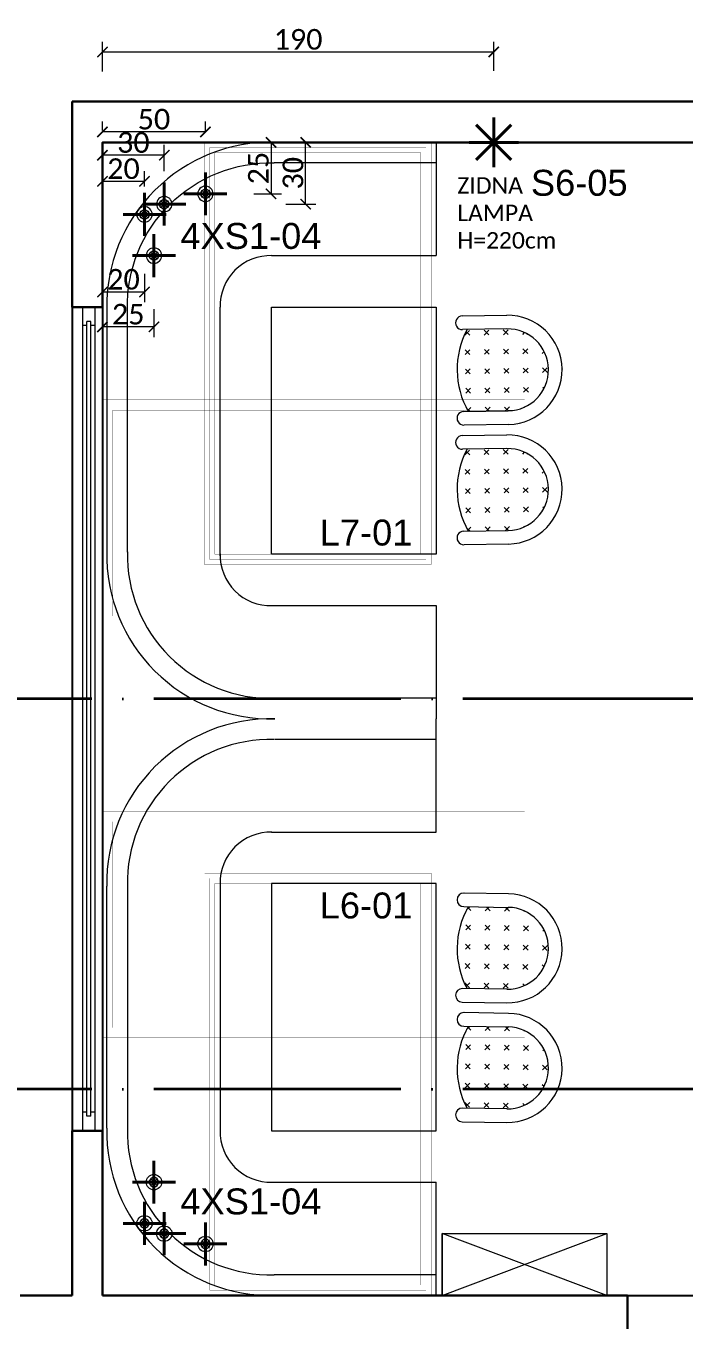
# Model space of a CAD drawing. Header units: centimetres. Extents: x -26724 to 60145, y -23645 to 6771.
# Drawn here: x -6757 to -6438, y 2287 to 2915 of the extents above; entities that cross this region are included whole.
import ezdxf

# ---------------------------------------------------------------- set-up
doc = ezdxf.new("R2010")
doc.units = ezdxf.units.CM
for name, pattern in [('ACAD_ISO04W100', [30, 24, -3, 0, -3]), ('AUSGEZOGEN', [0]), ('DALEKOVOD_VN', [5, 2.5, -2.5])]:
    doc.linetypes.add(name, pattern=pattern)
for name, color, linetype, lineweight in [('2.IZGLED', 7, 'Continuous', 13), ('4.KOTE', 88, 'Continuous', 15), ('IZGLED', 252, 'Continuous', 13), ('zid', 7, 'Continuous', 40)]:
    doc.layers.add(name, color=color, linetype=linetype, lineweight=lineweight)
doc.layers.add('IZGLED 2', color=253, linetype='Continuous', lineweight=9, true_color=0x828282)
doc.styles.add('0.12', font='arial.ttf', dxfattribs={"height": 0.12})
doc.styles.get("Standard").update_dxf_attribs({"font": 'calibri.ttf'})
doc.dimstyles.new('ja 1 50', dxfattribs={"dimtxt": 10, "dimasz": 5, "dimexe": 5, "dimexo": 5, "dimgap": 1, "dimtad": 1, "dimdec": 0, "dimtxsty": 'Standard', "dimblk": 'ARCHTICK', "dimcen": 2.5, "dimclrd": 256, "dimclrt": 7, "dimadec": 0, "dimazin": 0, "dimtfac": 1, "dimtdec": 0, "dimtix": 1, "dimtmove": 1, "dimatfit": 3, "dimldrblk": 'ARCHTICK', "dimfxl": 10, "dimfxlon": 1, "dimlwd": 0, "dimlwe": 9, "dimarcsym": 0})

# ---------------------------------------------------------------- blocks, each defined once
blk = doc.blocks.new('PANEL')
at = {"layer": '2.IZGLED', "color": 116, "ltscale": 12, "true_color": 0x136734, "const_width": 0.1, "elevation": 13.5}
blk.add_lwpolyline([(6748.61, 1407.99), (6953.61, 1407.99), (6953.61, 1297.99), (6748.61, 1297.99), (6748.61, 1407.99)], dxfattribs=at)
blk.add_lwpolyline([(6753.61, 1402.99), (6948.61, 1402.99), (6948.61, 1302.99), (6753.61, 1302.99)], close=True, dxfattribs=at)
blk = doc.blocks.new('efrrf')
at = {"layer": 'IZGLED'}
for q in [(32062.56, -5174.7), (32065.95, -5174.7), (32062.56, -5178.09), (32065.95, -5178.09)]:
    blk.add_line((32064.26, -5176.4), q, dxfattribs=at)
at = {"layer": 'IZGLED', "extrusion": (0, 0, -1)}
for major_axis, start_param, end_param in [((-2.83, 2.83), 3.926991, 7.068583), ((-1.7, 1.7), 4.712389, 10.995574), ((2.83, 2.83), -0.785398, 2.356194)]:
    blk.add_ellipse((32064.26, -5176.4), major_axis=major_axis, ratio=1, start_param=start_param, end_param=end_param, dxfattribs=at)
at = {"layer": 'zid'}
for p, q in [((32064.26, -5187.54), (32064.26, -5165.25)), ((32075.41, -5176.4), (32053.11, -5176.4))]:
    blk.add_line(p, q, dxfattribs=at)
blk = doc.blocks.new('GTTTTTT')
at = {"layer": 'zid', "color": 1}
for p, q in [((3950.55, 2040.2), (3967.52, 2057.17)), ((3967.52, 2040.2), (3950.55, 2057.17)), ((3959.04, 2060.69), (3959.04, 2036.69)), ((3947.04, 2048.69), (3971.04, 2048.69))]:
    blk.add_line(p, q, dxfattribs=at)
blk = doc.blocks.new('_ArchTick')
at = {"color": 0, "linetype": 'ByBlock', "const_width": 0.15}
blk.add_lwpolyline([(-0.5, -0.5), (0.5, 0.5)], dxfattribs=at)
blk = doc.blocks.new('*D1967')
at = {"layer": '4.KOTE', "color": 0, "lineweight": 9, "transparency": 16777216}
for p, q in [((-6645.11, 2858.89), (-6633.24, 2858.89)), ((-6646.6, 2833.89), (-6633.24, 2833.89))]:
    blk.add_line(p, q, dxfattribs=at)
at = {"layer": '4.KOTE', "lineweight": 0, "transparency": 16777216}
blk.add_line((-6638.24, 2858.89), (-6638.24, 2833.89), dxfattribs=at)
at = {"layer": 'Defpoints', "color": 0, "transparency": 16777216}
for p in [(-6650.7, 2858.89, 13.5), (-6659.67, 2833.89, 13.5), (-6638.24, 2833.89)]:
    blk.add_point(p, dxfattribs=at)
at = {"layer": '4.KOTE', "lineweight": 0, "transparency": 16777216, "xscale": 5, "yscale": 5, "zscale": 5}
for p, rotation in [((-6638.24, 2858.89), 90), ((-6638.24, 2833.89), 270)]:
    blk.add_blockref('_ArchTick', p, dxfattribs=dict(at, rotation=rotation))
at = {"layer": '4.KOTE', "color": 7, "transparency": 16777216, "insert": (-6644.36, 2846.39), "char_height": 10, "attachment_point": 5, "rotation": 90}
blk.add_mtext('25', dxfattribs=at)
blk = doc.blocks.new('*D1968')
at = {"layer": '4.KOTE', "color": 0, "lineweight": 9, "transparency": 16777216}
for p, q in [((-6720.1, 2864.71), (-6720.1, 2868.98)), ((-6670.1, 2863.7), (-6670.1, 2868.98))]:
    blk.add_line(p, q, dxfattribs=at)
at = {"layer": '4.KOTE', "lineweight": 0, "transparency": 16777216}
blk.add_line((-6670.1, 2863.98), (-6720.1, 2863.98), dxfattribs=at)
at = {"layer": 'Defpoints', "color": 0, "transparency": 16777216}
for p in [(-6720.1, 2863.98), (-6720.1, 2862.56, 13.5), (-6670.1, 2861.21, 13.5)]:
    blk.add_point(p, dxfattribs=at)
at = {"layer": '4.KOTE', "lineweight": 0, "transparency": 16777216, "xscale": 5, "yscale": 5, "zscale": 5, "rotation": 180}
blk.add_blockref('_ArchTick', (-6720.1, 2863.98), dxfattribs=at)
at = {"layer": '4.KOTE', "lineweight": 0, "transparency": 16777216, "xscale": 5, "yscale": 5, "zscale": 5}
blk.add_blockref('_ArchTick', (-6670.1, 2863.98), dxfattribs=at)
at = {"layer": '4.KOTE', "color": 7, "transparency": 16777216, "insert": (-6695.1, 2870.1), "char_height": 10, "attachment_point": 5}
blk.add_mtext('50', dxfattribs=at)
blk = doc.blocks.new('*D1969')
at = {"layer": '4.KOTE', "color": 0, "lineweight": 9, "transparency": 16777216}
for p, q in [((-6720.1, 2844.82), (-6720.1, 2857.65)), ((-6690.1, 2844.82), (-6690.1, 2857.65))]:
    blk.add_line(p, q, dxfattribs=at)
at = {"layer": '4.KOTE', "lineweight": 0, "transparency": 16777216}
blk.add_line((-6690.1, 2852.65), (-6720.1, 2852.65), dxfattribs=at)
at = {"layer": 'Defpoints', "color": 0, "transparency": 16777216}
for p in [(-6720.1, 2852.65), (-6720.1, 2835.36, 13.5), (-6690.1, 2835.36, 13.5)]:
    blk.add_point(p, dxfattribs=at)
at = {"layer": '4.KOTE', "lineweight": 0, "transparency": 16777216, "xscale": 5, "yscale": 5, "zscale": 5, "rotation": 180}
blk.add_blockref('_ArchTick', (-6720.1, 2852.65), dxfattribs=at)
at = {"layer": '4.KOTE', "lineweight": 0, "transparency": 16777216, "xscale": 5, "yscale": 5, "zscale": 5}
blk.add_blockref('_ArchTick', (-6690.1, 2852.65), dxfattribs=at)
at = {"layer": '4.KOTE', "color": 7, "transparency": 16777216, "insert": (-6705.1, 2858.77), "char_height": 10, "attachment_point": 5}
blk.add_mtext('30', dxfattribs=at)
blk = doc.blocks.new('*D1970')
at = {"layer": '4.KOTE', "color": 0, "lineweight": 9, "transparency": 16777216}
for p, q in [((-6720.1, 2795.04), (-6720.1, 2781.2)), ((-6699.67, 2795.04), (-6699.67, 2781.2))]:
    blk.add_line(p, q, dxfattribs=at)
at = {"layer": '4.KOTE', "lineweight": 0, "transparency": 16777216}
blk.add_line((-6699.67, 2786.2), (-6720.1, 2786.2), dxfattribs=at)
at = {"layer": 'Defpoints', "color": 0, "transparency": 16777216}
for p in [(-6720.1, 2813.46, 13.5), (-6699.67, 2813.46, 13.5), (-6720.1, 2786.2)]:
    blk.add_point(p, dxfattribs=at)
at = {"layer": '4.KOTE', "lineweight": 0, "transparency": 16777216, "xscale": 5, "yscale": 5, "zscale": 5, "rotation": 180}
blk.add_blockref('_ArchTick', (-6720.1, 2786.2), dxfattribs=at)
at = {"layer": '4.KOTE', "lineweight": 0, "transparency": 16777216, "xscale": 5, "yscale": 5, "zscale": 5}
blk.add_blockref('_ArchTick', (-6699.67, 2786.2), dxfattribs=at)
at = {"layer": '4.KOTE', "color": 7, "transparency": 16777216, "insert": (-6709.89, 2792.33), "char_height": 10, "attachment_point": 5}
blk.add_mtext('20', dxfattribs=at)
blk = doc.blocks.new('*D1971')
at = {"layer": '4.KOTE', "color": 0, "lineweight": 9, "transparency": 16777216}
for p, q in [((-6720.1, 2778.23), (-6720.1, 2764.27)), ((-6695.1, 2777.89), (-6695.1, 2764.27))]:
    blk.add_line(p, q, dxfattribs=at)
at = {"layer": '4.KOTE', "lineweight": 0, "transparency": 16777216}
blk.add_line((-6695.1, 2769.27), (-6720.1, 2769.27), dxfattribs=at)
at = {"layer": 'Defpoints', "color": 0, "transparency": 16777216}
for p in [(-6720.1, 2798.54, 13.5), (-6695.1, 2793.46, 13.5), (-6720.1, 2769.27)]:
    blk.add_point(p, dxfattribs=at)
at = {"layer": '4.KOTE', "lineweight": 0, "transparency": 16777216, "xscale": 5, "yscale": 5, "zscale": 5, "rotation": 180}
blk.add_blockref('_ArchTick', (-6720.1, 2769.27), dxfattribs=at)
at = {"layer": '4.KOTE', "lineweight": 0, "transparency": 16777216, "xscale": 5, "yscale": 5, "zscale": 5}
blk.add_blockref('_ArchTick', (-6695.1, 2769.27), dxfattribs=at)
at = {"layer": '4.KOTE', "color": 7, "transparency": 16777216, "insert": (-6707.6, 2775.39), "char_height": 10, "attachment_point": 5}
blk.add_mtext('25', dxfattribs=at)
blk = doc.blocks.new('*D1972')
at = {"layer": '4.KOTE', "color": 0, "lineweight": 9, "transparency": 16777216}
for p, q in [((-6631.11, 2858.89), (-6616.44, 2858.89)), ((-6631.11, 2828.89), (-6616.44, 2828.89))]:
    blk.add_line(p, q, dxfattribs=at)
at = {"layer": '4.KOTE', "lineweight": 0, "transparency": 16777216}
blk.add_line((-6621.44, 2828.89), (-6621.44, 2858.89), dxfattribs=at)
at = {"layer": 'Defpoints', "color": 0, "transparency": 16777216}
for p in [(-6679.67, 2858.89, 13.5), (-6621.44, 2858.89), (-6679.67, 2828.89, 13.5)]:
    blk.add_point(p, dxfattribs=at)
at = {"layer": '4.KOTE', "lineweight": 0, "transparency": 16777216, "xscale": 5, "yscale": 5, "zscale": 5}
for p, rotation in [((-6621.44, 2858.89), 90), ((-6621.44, 2828.89), 270)]:
    blk.add_blockref('_ArchTick', p, dxfattribs=dict(at, rotation=rotation))
at = {"layer": '4.KOTE', "color": 7, "transparency": 16777216, "insert": (-6627.56, 2843.89), "char_height": 10, "attachment_point": 5, "rotation": 90}
blk.add_mtext('30', dxfattribs=at)
blk = doc.blocks.new('*D1973')
at = {"layer": '4.KOTE', "color": 0, "lineweight": 9, "transparency": 16777216}
for p, q in [((-6720.1, 2837.41), (-6720.1, 2844.94)), ((-6699.67, 2837.41), (-6699.67, 2844.94))]:
    blk.add_line(p, q, dxfattribs=at)
at = {"layer": '4.KOTE', "lineweight": 0, "transparency": 16777216}
blk.add_line((-6699.67, 2839.94), (-6720.1, 2839.94), dxfattribs=at)
at = {"layer": 'Defpoints', "color": 0, "transparency": 16777216}
for p in [(-6720.1, 2839.94), (-6720.1, 2834.31, 13.5), (-6699.67, 2834.31, 13.5)]:
    blk.add_point(p, dxfattribs=at)
at = {"layer": '4.KOTE', "lineweight": 0, "transparency": 16777216, "xscale": 5, "yscale": 5, "zscale": 5, "rotation": 180}
blk.add_blockref('_ArchTick', (-6720.1, 2839.94), dxfattribs=at)
at = {"layer": '4.KOTE', "lineweight": 0, "transparency": 16777216, "xscale": 5, "yscale": 5, "zscale": 5}
blk.add_blockref('_ArchTick', (-6699.67, 2839.94), dxfattribs=at)
at = {"layer": '4.KOTE', "color": 7, "transparency": 16777216, "insert": (-6709.89, 2846.06), "char_height": 10, "attachment_point": 5}
blk.add_mtext('20', dxfattribs=at)
blk = doc.blocks.new('*D1974')
at = {"layer": '4.KOTE', "color": 0, "lineweight": 9, "transparency": 16777216}
for p, q in [((-6720.1, 2893.3), (-6720.1, 2907.76)), ((-6530.1, 2893.68), (-6530.1, 2907.76))]:
    blk.add_line(p, q, dxfattribs=at)
at = {"layer": '4.KOTE', "lineweight": 0, "transparency": 16777216}
blk.add_line((-6530.1, 2902.76), (-6720.1, 2902.76), dxfattribs=at)
at = {"layer": 'Defpoints', "color": 0, "transparency": 16777216}
for p in [(-6720.1, 2902.76), (-6530.1, 2870.89, 13.5), (-6720.1, 2858.89, 13.5)]:
    blk.add_point(p, dxfattribs=at)
at = {"layer": '4.KOTE', "lineweight": 0, "transparency": 16777216, "xscale": 5, "yscale": 5, "zscale": 5, "rotation": 180}
blk.add_blockref('_ArchTick', (-6720.1, 2902.76), dxfattribs=at)
at = {"layer": '4.KOTE', "lineweight": 0, "transparency": 16777216, "xscale": 5, "yscale": 5, "zscale": 5}
blk.add_blockref('_ArchTick', (-6530.1, 2902.76), dxfattribs=at)
at = {"layer": '4.KOTE', "color": 7, "transparency": 16777216, "insert": (-6625.1, 2908.88), "char_height": 10, "attachment_point": 5}
blk.add_mtext('190', dxfattribs=at)

msp = doc.modelspace()

# ---------------------------------------------------------------- linework, layer by layer
at = {"color": 6, "elevation": 13.5}
msp.add_lwpolyline([(-6720.1, 2298.89), (-6465.1, 2298.89), (-6230.1, 2298.89), (-6230.1, 2278.89), (-5990.1, 2278.89), (-5990.1, 2303.89), (-5265.1, 2303.89), (-5265.1, 2798.89), (-5325.1, 2798.89), (-5325.1, 2858.89), (-6720.1, 2858.89), (-6720.1, 2298.89)], dxfattribs=at)
at = {"color": 3, "elevation": 13.5}
msp.add_lwpolyline([(-7270.1, 2263.89), (-6735.1, 2263.89), (-6735.1, 2213.89), (-6720.1, 2213.89), (-6465.1, 2213.89), (-6465.1, 2298.89), (-6230.1, 2298.89), (-6230.01, 2278.89), (-5990.01, 2278.89), (-5990.1, 858.89), (-6235.1, 858.89), (-6235.1, 713.89), (-6315.1, 713.89), (-6315.1, 574.88), (-6500.1, 573.89), (-6500.1, 713.89), (-6515.1, 713.89), (-6515.1, 611.89), (-7118.01, 611.86), (-7118.01, 761.85), (-7130.01, 761.85), (-7130.01, 611.85), (-7270.01, 611.84), (-7270.01, 2263.89)], dxfattribs=at)
at = {"layer": '2.IZGLED', "color": 1, "linetype": 'DALEKOVOD_VN', "ltscale": 2, "const_width": 0.1, "elevation": 13.5}
for points in [[(-6563, 2856.34), (-6563, 2656.34), (-6668, 2656.34), (-6668, 2856.34)], [(-6563, 2501.44), (-6563, 2301.44), (-6668, 2301.44), (-6668, 2501.44)]]:
    msp.add_lwpolyline(points, close=True, dxfattribs=at)
at = {"layer": '2.IZGLED', "color": 241, "ltscale": 12, "true_color": 0xf7abae, "const_width": 0.1, "elevation": 13.5}
for points in [[(-6720.1, 2623.84), (-6515.1, 2623.84), (-6515.1, 2733.84), (-6720.1, 2733.84), (-6720.1, 2623.84)], [(-6720.1, 2533.94), (-6515.1, 2533.94), (-6515.1, 2423.94), (-6720.1, 2423.94), (-6720.1, 2533.94)]]:
    msp.add_lwpolyline(points, dxfattribs=at)
for points in [[(-6715.1, 2628.84), (-6520.1, 2628.84), (-6520.1, 2728.84), (-6715.1, 2728.84)], [(-6715.1, 2528.94), (-6520.1, 2528.94), (-6520.1, 2428.94), (-6715.1, 2428.94)]]:
    msp.add_lwpolyline(points, close=True, dxfattribs=at)
at = {"layer": '2.IZGLED', "color": 116, "ltscale": 12, "true_color": 0x136734, "const_width": 0.1, "elevation": 13.5}
msp.add_lwpolyline([(-6560.5, 2503.94), (-6560.5, 2298.94), (-6670.5, 2298.94), (-6670.5, 2503.94), (-6560.5, 2503.94)], dxfattribs=at)
msp.add_lwpolyline([(-6565.5, 2498.94), (-6565.5, 2303.94), (-6665.5, 2303.94), (-6665.5, 2498.94)], close=True, dxfattribs=at)
at = {"layer": 'IZGLED 2', "lineweight": 30}
for p, q in [((-6430.1, 2878.67, 13.5), (-6734.82, 2878.67, 13.5)), ((-6734.82, 2878.67, 13.5), (-6734.82, 2778.89, 13.5)), ((-6720.1, 2778.89, 13.5), (-6720.1, 2858.89, 13.5)), ((-6720.1, 2858.89, 13.5), (-6430.1, 2858.89, 13.5)), ((-6734.82, 2778.89, 13.5), (-6720.1, 2778.89, 13.5)), ((-6734.82, 2378.89, 13.5), (-6734.82, 2298.78, 13.5)), ((-6734.82, 2378.89, 13.5), (-6720.1, 2378.89, 13.5)), ((-6720.1, 2298.89, 13.5), (-6720.1, 2378.89, 13.5)), ((-6734.82, 2298.78, 13.5), (-6760.1, 2298.78, 13.5)), ((-6465.1, 2298.89, 13.5), (-6720.1, 2298.89, 13.5)), ((-6465.1, 2213.89, 13.5), (-6465.1, 2298.89, 13.5))]:
    msp.add_line(p, q, dxfattribs=at)
at = {"layer": 'IZGLED 2'}
for p, q in [((-6558.1, 2858.89, 13.5), (-6636.46, 2858.89, 13.5)), ((-6558.1, 2858.89, 27), (-6558.1, 2803.9, 27)), ((-6558.1, 2848.89, 13.5), (-6636.71, 2848.89, 13.5)), ((-6637.95, 2803.9, 13.5), (-6558.1, 2803.9, 13.5)), ((-6729.71, 2378.89, 13.5), (-6729.71, 2778.89, 13.5)), ((-6723.71, 2378.89, 13.5), (-6723.71, 2778.89, 13.5)), ((-6663.01, 2658.04, 13.5), (-6663.01, 2778.91, 13.5)), ((-6718, 2777.63, 13.5), (-6718, 2660.15, 13.5)), ((-6727.71, 2769.89, 13.5), (-6729.71, 2769.89, 13.5)), ((-6727.71, 2385.89, 13.5), (-6727.71, 2771.89, 13.5)), ((-6725.71, 2771.89, 13.5), (-6727.71, 2771.89, 13.5)), ((-6725.71, 2385.89, 13.5), (-6725.71, 2771.89, 13.5)), ((-6723.71, 2769.89, 13.5), (-6725.71, 2769.89, 13.5)), ((-6637.95, 2633.87, 13.5), (-6558.1, 2633.87, 13.5)), ((-6558.1, 2633.87, 13.5), (-6558.1, 2578.89, 13.5)), ((-6558.1, 2588.89, 13.5), (-6636.46, 2588.89, 13.5)), ((-6558.1, 2523.9, 13.5), (-6558.1, 2578.89, 13.5)), ((-6558.1, 2568.89, 13.5), (-6636.46, 2568.89, 13.5)), ((-6637.95, 2523.9, 13.5), (-6558.1, 2523.9, 13.5)), ((-6718, 2380.15, 13.5), (-6718, 2497.63, 13.5)), ((-6663.01, 2499.74, 13.5), (-6663.01, 2378.87, 13.5)), ((-6727.71, 2387.89, 13.5), (-6729.71, 2387.89, 13.5)), ((-6725.71, 2385.89, 13.5), (-6727.71, 2385.89, 13.5)), ((-6723.71, 2387.89, 13.5), (-6725.71, 2387.89, 13.5)), ((-6637.95, 2353.87, 13.5), (-6558.1, 2353.88, 13.5)), ((-6558.1, 2298.89, 27), (-6558.1, 2353.87, 27)), ((-6555.1, 2328.89, 13.5), (-6555.1, 2298.9, 13.5)), ((-6555.1, 2298.89, 13.5), (-6475.1, 2328.89, 13.5)), ((-6475.1, 2298.89, 13.5), (-6555.1, 2328.89, 13.5)), ((-6558.1, 2308.89, 13.5), (-6636.71, 2308.89, 13.5)), ((-6558.1, 2298.89, 13.5), (-6636.46, 2298.89, 13.5))]:
    msp.add_line(p, q, dxfattribs=at)
at = {"layer": 'IZGLED 2', "lineweight": 25, "ltscale": 12}
for p, q in [((-6734.82, 2778.89, 13.5), (-6734.82, 2378.89, 13.5)), ((-6720.1, 2778.89, 13.5), (-6720.1, 2378.89, 13.5))]:
    msp.add_line(p, q, dxfattribs=at)
at = {"layer": 'IZGLED 2', "transparency": 33554687}
for p, q in [((-6545.39, 2774.55, 13.5), (-6523.8, 2774.9, 13.5)), ((-6523.7, 2768.28, 13.5), (-6545.28, 2767.93, 13.5)), ((-6544.13, 2765.16, 13.5), (-6541.82, 2767.54, 13.5)), ((-6543.6, 2766.95, 13.5), (-6541.78, 2765.2, 13.5)), ((-6534.8, 2767.65, 13.5), (-6532.42, 2765.35, 13.5)), ((-6534.76, 2765.31, 13.5), (-6532.46, 2767.69, 13.5)), ((-6525.44, 2767.8, 13.5), (-6523.06, 2765.49, 13.5)), ((-6525.4, 2765.46, 13.5), (-6523.1, 2767.83, 13.5)), ((-6516.04, 2765.61, 13.5), (-6515.17, 2766.51, 13.5)), ((-6513.98, 2765.92, 13.5), (-6513.7, 2765.64, 13.5)), ((-6544.01, 2758.14, 13.5), (-6541.64, 2755.84, 13.5)), ((-6543.98, 2755.8, 13.5), (-6541.67, 2758.18, 13.5)), ((-6534.65, 2758.29, 13.5), (-6532.27, 2755.98, 13.5)), ((-6534.61, 2755.95, 13.5), (-6532.31, 2758.32, 13.5)), ((-6525.29, 2758.44, 13.5), (-6522.91, 2756.13, 13.5)), ((-6525.25, 2756.1, 13.5), (-6522.95, 2758.47, 13.5)), ((-6515.93, 2758.59, 13.5), (-6513.55, 2756.28, 13.5)), ((-6515.89, 2756.25, 13.5), (-6513.59, 2758.62, 13.5)), ((-6506.57, 2758.74, 13.5), (-6506.19, 2758.37, 13.5)), ((-6506.53, 2756.39, 13.5), (-6505.63, 2757.33, 13.5)), ((-6543.86, 2748.78, 13.5), (-6541.49, 2746.47, 13.5)), ((-6543.83, 2746.44, 13.5), (-6541.52, 2748.81, 13.5)), ((-6534.5, 2748.93, 13.5), (-6532.13, 2746.62, 13.5)), ((-6534.47, 2746.59, 13.5), (-6532.16, 2748.96, 13.5)), ((-6525.14, 2749.08, 13.5), (-6522.76, 2746.77, 13.5)), ((-6525.1, 2746.74, 13.5), (-6522.8, 2749.11, 13.5)), ((-6515.78, 2749.22, 13.5), (-6513.4, 2746.92, 13.5)), ((-6515.74, 2746.88, 13.5), (-6513.44, 2749.26, 13.5)), ((-6506.42, 2749.37, 13.5), (-6504.04, 2747.07, 13.5)), ((-6506.38, 2747.03, 13.5), (-6504.08, 2749.41, 13.5)), ((-6503.52, 2748.7, 13.5), (-6503.52, 2748.74, 13.5)), ((-6496.9, 2748.84, 13.5), (-6496.9, 2748.8, 13.5)), ((-6543.71, 2739.42, 13.5), (-6541.34, 2737.11, 13.5)), ((-6543.68, 2737.08, 13.5), (-6541.37, 2739.45, 13.5)), ((-6534.35, 2739.57, 13.5), (-6531.98, 2737.26, 13.5)), ((-6534.32, 2737.22, 13.5), (-6532.01, 2739.6, 13.5)), ((-6524.99, 2739.71, 13.5), (-6522.61, 2737.41, 13.5)), ((-6524.95, 2737.37, 13.5), (-6522.65, 2739.75, 13.5)), ((-6515.63, 2739.86, 13.5), (-6513.25, 2737.56, 13.5)), ((-6515.59, 2737.52, 13.5), (-6513.29, 2739.9, 13.5)), ((-6506.27, 2740.01, 13.5), (-6505.66, 2739.42, 13.5)), ((-6544.65, 2728.18, 13.5), (-6523.06, 2728.52, 13.5)), ((-6543.3, 2729.8, 13.5), (-6541.68, 2728.23, 13.5)), ((-6542.66, 2728.61, 13.5), (-6541.22, 2730.09, 13.5)), ((-6534.2, 2730.2, 13.5), (-6532.32, 2728.38, 13.5)), ((-6533.69, 2728.35, 13.5), (-6531.86, 2730.24, 13.5)), ((-6524.84, 2730.35, 13.5), (-6522.96, 2728.53, 13.5)), ((-6524.33, 2728.5, 13.5), (-6522.5, 2730.39, 13.5)), ((-6515.48, 2730.5, 13.5), (-6515.24, 2730.27, 13.5)), ((-6522.96, 2721.91, 13.5), (-6544.54, 2721.56, 13.5)), ((-6545.39, 2716.46, 13.5), (-6523.8, 2716.81, 13.5)), ((-6523.7, 2710.19, 13.5), (-6545.28, 2709.84, 13.5)), ((-6544.13, 2707.07, 13.5), (-6541.82, 2709.45, 13.5)), ((-6534.8, 2709.56, 13.5), (-6532.42, 2707.25, 13.5)), ((-6534.76, 2707.22, 13.5), (-6532.46, 2709.59, 13.5)), ((-6525.44, 2709.71, 13.5), (-6523.06, 2707.4, 13.5)), ((-6525.4, 2707.37, 13.5), (-6523.1, 2709.74, 13.5)), ((-6543.6, 2708.86, 13.5), (-6541.78, 2707.11, 13.5)), ((-6516.04, 2707.52, 13.5), (-6515.17, 2708.41, 13.5)), ((-6513.98, 2707.83, 13.5), (-6513.7, 2707.55, 13.5)), ((-6544.01, 2700.05, 13.5), (-6541.64, 2697.74, 13.5)), ((-6543.98, 2697.71, 13.5), (-6541.67, 2700.08, 13.5)), ((-6534.65, 2700.2, 13.5), (-6532.27, 2697.89, 13.5)), ((-6534.61, 2697.86, 13.5), (-6532.31, 2700.23, 13.5)), ((-6525.29, 2700.35, 13.5), (-6522.91, 2698.04, 13.5)), ((-6525.25, 2698.01, 13.5), (-6522.95, 2700.38, 13.5)), ((-6515.93, 2700.5, 13.5), (-6513.55, 2698.19, 13.5)), ((-6515.89, 2698.15, 13.5), (-6513.59, 2700.53, 13.5)), ((-6506.57, 2700.64, 13.5), (-6506.19, 2700.28, 13.5)), ((-6506.53, 2698.3, 13.5), (-6505.63, 2699.24, 13.5)), ((-6543.86, 2690.69, 13.5), (-6541.49, 2688.38, 13.5)), ((-6543.83, 2688.35, 13.5), (-6541.52, 2690.72, 13.5)), ((-6534.5, 2690.84, 13.5), (-6532.13, 2688.53, 13.5)), ((-6534.47, 2688.5, 13.5), (-6532.16, 2690.87, 13.5)), ((-6525.14, 2690.98, 13.5), (-6522.76, 2688.68, 13.5)), ((-6525.1, 2688.64, 13.5), (-6522.8, 2691.02, 13.5)), ((-6515.78, 2691.13, 13.5), (-6513.4, 2688.83, 13.5)), ((-6515.74, 2688.79, 13.5), (-6513.44, 2691.17, 13.5)), ((-6506.42, 2691.28, 13.5), (-6504.04, 2688.98, 13.5)), ((-6506.38, 2688.94, 13.5), (-6504.08, 2691.32, 13.5)), ((-6503.52, 2690.61, 13.5), (-6503.52, 2690.65, 13.5)), ((-6496.9, 2690.75, 13.5), (-6496.9, 2690.71, 13.5)), ((-6543.71, 2681.32, 13.5), (-6541.34, 2679.02, 13.5)), ((-6543.68, 2678.98, 13.5), (-6541.37, 2681.36, 13.5)), ((-6534.35, 2681.47, 13.5), (-6531.98, 2679.17, 13.5)), ((-6534.32, 2679.13, 13.5), (-6532.01, 2681.51, 13.5)), ((-6524.99, 2681.62, 13.5), (-6522.61, 2679.32, 13.5)), ((-6524.95, 2679.28, 13.5), (-6522.65, 2681.66, 13.5)), ((-6515.63, 2681.77, 13.5), (-6513.25, 2679.47, 13.5)), ((-6515.59, 2679.43, 13.5), (-6513.29, 2681.81, 13.5)), ((-6506.27, 2681.92, 13.5), (-6505.66, 2681.33, 13.5)), ((-6543.3, 2671.71, 13.5), (-6541.68, 2670.14, 13.5)), ((-6542.66, 2670.52, 13.5), (-6541.22, 2672, 13.5)), ((-6534.2, 2672.11, 13.5), (-6532.32, 2670.29, 13.5)), ((-6533.69, 2670.26, 13.5), (-6531.86, 2672.15, 13.5)), ((-6524.84, 2672.26, 13.5), (-6522.96, 2670.44, 13.5)), ((-6524.33, 2670.41, 13.5), (-6522.5, 2672.3, 13.5)), ((-6515.48, 2672.41, 13.5), (-6515.24, 2672.18, 13.5)), ((-6544.65, 2670.09, 13.5), (-6523.06, 2670.43, 13.5)), ((-6522.96, 2663.81, 13.5), (-6544.54, 2663.47, 13.5)), ((-6522.96, 2493.96, 13.5), (-6544.54, 2494.31, 13.5)), ((-6544.65, 2487.69, 13.5), (-6523.06, 2487.34, 13.5)), ((-6543.3, 2486.07, 13.5), (-6541.68, 2487.64, 13.5)), ((-6542.66, 2487.26, 13.5), (-6541.22, 2485.78, 13.5)), ((-6534.2, 2485.66, 13.5), (-6532.32, 2487.49, 13.5)), ((-6533.69, 2487.51, 13.5), (-6531.86, 2485.63, 13.5)), ((-6524.84, 2485.51, 13.5), (-6522.96, 2487.34, 13.5)), ((-6524.33, 2487.36, 13.5), (-6522.5, 2485.48, 13.5)), ((-6515.48, 2485.37, 13.5), (-6515.24, 2485.6, 13.5)), ((-6543.71, 2476.45, 13.5), (-6541.34, 2478.75, 13.5)), ((-6543.68, 2478.79, 13.5), (-6541.37, 2476.41, 13.5)), ((-6534.35, 2476.3, 13.5), (-6531.98, 2478.61, 13.5)), ((-6534.32, 2478.64, 13.5), (-6532.01, 2476.27, 13.5)), ((-6524.99, 2476.15, 13.5), (-6522.61, 2478.46, 13.5)), ((-6524.95, 2478.49, 13.5), (-6522.65, 2476.12, 13.5)), ((-6515.63, 2476, 13.5), (-6513.25, 2478.31, 13.5)), ((-6515.59, 2478.34, 13.5), (-6513.29, 2475.97, 13.5)), ((-6506.27, 2475.85, 13.5), (-6505.66, 2476.45, 13.5)), ((-6543.86, 2467.09, 13.5), (-6541.49, 2469.39, 13.5)), ((-6543.83, 2469.43, 13.5), (-6541.52, 2467.05, 13.5)), ((-6534.5, 2466.94, 13.5), (-6532.13, 2469.24, 13.5)), ((-6534.47, 2469.28, 13.5), (-6532.16, 2466.9, 13.5)), ((-6525.14, 2466.79, 13.5), (-6522.76, 2469.1, 13.5)), ((-6525.1, 2469.13, 13.5), (-6522.8, 2466.75, 13.5)), ((-6515.78, 2466.64, 13.5), (-6513.4, 2468.95, 13.5)), ((-6515.74, 2468.98, 13.5), (-6513.44, 2466.61, 13.5)), ((-6506.42, 2466.49, 13.5), (-6504.04, 2468.8, 13.5)), ((-6506.38, 2468.83, 13.5), (-6504.08, 2466.46, 13.5)), ((-6503.52, 2467.17, 13.5), (-6503.52, 2467.13, 13.5)), ((-6496.9, 2467.02, 13.5), (-6496.9, 2467.06, 13.5)), ((-6544.01, 2457.73, 13.5), (-6541.64, 2460.03, 13.5)), ((-6543.98, 2460.07, 13.5), (-6541.67, 2457.69, 13.5)), ((-6534.65, 2457.58, 13.5), (-6532.27, 2459.88, 13.5)), ((-6534.61, 2459.92, 13.5), (-6532.31, 2457.54, 13.5)), ((-6525.29, 2457.43, 13.5), (-6522.91, 2459.73, 13.5)), ((-6525.25, 2459.77, 13.5), (-6522.95, 2457.39, 13.5)), ((-6515.93, 2457.28, 13.5), (-6513.55, 2459.58, 13.5)), ((-6515.89, 2459.62, 13.5), (-6513.59, 2457.24, 13.5)), ((-6506.53, 2459.47, 13.5), (-6505.63, 2458.54, 13.5)), ((-6506.57, 2457.13, 13.5), (-6506.19, 2457.5, 13.5)), ((-6523.7, 2447.59, 13.5), (-6545.28, 2447.93, 13.5)), ((-6544.13, 2450.71, 13.5), (-6541.82, 2448.33, 13.5)), ((-6543.6, 2448.92, 13.5), (-6541.78, 2450.67, 13.5)), ((-6534.8, 2448.22, 13.5), (-6532.42, 2450.52, 13.5)), ((-6534.76, 2450.56, 13.5), (-6532.46, 2448.18, 13.5)), ((-6525.44, 2448.07, 13.5), (-6523.06, 2450.37, 13.5)), ((-6525.4, 2450.41, 13.5), (-6523.1, 2448.03, 13.5)), ((-6516.04, 2450.26, 13.5), (-6515.17, 2449.36, 13.5)), ((-6513.98, 2449.95, 13.5), (-6513.7, 2450.22, 13.5)), ((-6545.39, 2441.31, 13.5), (-6523.8, 2440.97, 13.5)), ((-6522.96, 2435.87, 13.5), (-6544.54, 2436.22, 13.5)), ((-6544.65, 2429.6, 13.5), (-6523.06, 2429.25, 13.5)), ((-6543.3, 2427.97, 13.5), (-6541.68, 2429.55, 13.5)), ((-6542.66, 2429.17, 13.5), (-6541.22, 2427.68, 13.5)), ((-6534.2, 2427.57, 13.5), (-6532.32, 2429.4, 13.5)), ((-6533.69, 2429.42, 13.5), (-6531.86, 2427.54, 13.5)), ((-6524.84, 2427.42, 13.5), (-6522.96, 2429.25, 13.5)), ((-6524.33, 2429.27, 13.5), (-6522.5, 2427.39, 13.5)), ((-6515.48, 2427.27, 13.5), (-6515.24, 2427.51, 13.5)), ((-6543.71, 2418.36, 13.5), (-6541.34, 2420.66, 13.5)), ((-6543.68, 2420.7, 13.5), (-6541.37, 2418.32, 13.5)), ((-6534.35, 2418.21, 13.5), (-6531.98, 2420.51, 13.5)), ((-6534.32, 2420.55, 13.5), (-6532.01, 2418.17, 13.5)), ((-6524.99, 2418.06, 13.5), (-6522.61, 2420.37, 13.5)), ((-6524.95, 2420.4, 13.5), (-6522.65, 2418.03, 13.5)), ((-6515.63, 2417.91, 13.5), (-6513.25, 2420.22, 13.5)), ((-6515.59, 2420.25, 13.5), (-6513.29, 2417.88, 13.5)), ((-6506.27, 2417.76, 13.5), (-6505.66, 2418.36, 13.5)), ((-6543.86, 2409, 13.5), (-6541.49, 2411.3, 13.5)), ((-6543.83, 2411.34, 13.5), (-6541.52, 2408.96, 13.5)), ((-6534.5, 2408.85, 13.5), (-6532.13, 2411.15, 13.5)), ((-6534.47, 2411.19, 13.5), (-6532.16, 2408.81, 13.5)), ((-6525.14, 2408.7, 13.5), (-6522.76, 2411, 13.5)), ((-6525.1, 2411.04, 13.5), (-6522.8, 2408.66, 13.5)), ((-6515.78, 2408.55, 13.5), (-6513.4, 2410.86, 13.5)), ((-6515.74, 2410.89, 13.5), (-6513.44, 2408.51, 13.5)), ((-6506.42, 2408.4, 13.5), (-6504.04, 2410.71, 13.5)), ((-6506.38, 2410.74, 13.5), (-6504.08, 2408.37, 13.5)), ((-6503.52, 2409.08, 13.5), (-6503.52, 2409.04, 13.5)), ((-6496.9, 2408.93, 13.5), (-6496.9, 2408.97, 13.5)), ((-6544.01, 2399.64, 13.5), (-6541.64, 2401.94, 13.5)), ((-6543.98, 2401.98, 13.5), (-6541.67, 2399.6, 13.5)), ((-6534.65, 2399.49, 13.5), (-6532.27, 2401.79, 13.5)), ((-6534.61, 2401.83, 13.5), (-6532.31, 2399.45, 13.5)), ((-6525.29, 2399.34, 13.5), (-6522.91, 2401.64, 13.5)), ((-6525.25, 2401.68, 13.5), (-6522.95, 2399.3, 13.5)), ((-6515.93, 2399.19, 13.5), (-6513.55, 2401.49, 13.5)), ((-6515.89, 2401.53, 13.5), (-6513.59, 2399.15, 13.5)), ((-6506.53, 2401.38, 13.5), (-6505.63, 2400.45, 13.5)), ((-6506.57, 2399.04, 13.5), (-6506.19, 2399.4, 13.5)), ((-6523.7, 2389.5, 13.5), (-6545.28, 2389.84, 13.5)), ((-6544.13, 2392.62, 13.5), (-6541.82, 2390.24, 13.5)), ((-6543.6, 2390.82, 13.5), (-6541.78, 2392.58, 13.5)), ((-6534.8, 2390.13, 13.5), (-6532.42, 2392.43, 13.5)), ((-6534.76, 2392.47, 13.5), (-6532.46, 2390.09, 13.5)), ((-6525.44, 2389.98, 13.5), (-6523.06, 2392.28, 13.5)), ((-6525.4, 2392.32, 13.5), (-6523.1, 2389.94, 13.5)), ((-6516.04, 2392.17, 13.5), (-6515.17, 2391.27, 13.5)), ((-6513.98, 2391.86, 13.5), (-6513.7, 2392.13, 13.5)), ((-6545.39, 2383.22, 13.5), (-6523.8, 2382.88, 13.5))]:
    msp.add_line(p, q, dxfattribs=at)
at = {"layer": 'IZGLED 2', "linetype": 'AUSGEZOGEN', "lineweight": 18, "transparency": 33554687}
for p, q in [((-6658.02, 2592.42, 13.5), (-6658.02, 2592.42, 13.5)), ((-6658.02, 2565.35, 13.5), (-6658.02, 2565.35, 13.5))]:
    msp.add_line(p, q, dxfattribs=at)
at = {"layer": 'IZGLED 2', "color": 5, "linetype": 'ACAD_ISO04W100', "lineweight": 35, "ltscale": 5}
for p, q in [((-5074.17, 2588.67), (-6926.45, 2588.67)), ((-5074.17, 2399.11), (-6926.45, 2399.11))]:
    msp.add_line(p, q, dxfattribs=at)
at = {"layer": 'IZGLED 2', "elevation": 13.5}
for points in [[(-6708, 2659.83), (-6708, 2777.9, -0.427518), (-6636.71, 2848.89, -0.427518)], [(-6708, 2497.95), (-6708, 2379.88, 0.427518), (-6636.71, 2308.89, 0.427518)]]:
    msp.add_lwpolyline(points, format="xyb", dxfattribs=at)
for points in [[(-6638.1, 2778.9), (-6558.1, 2778.9), (-6558.1, 2658.87), (-6638.1, 2658.87)], [(-6638.1, 2378.87), (-6558.1, 2378.87), (-6558.1, 2498.9), (-6638.1, 2498.9)]]:
    msp.add_lwpolyline(points, close=True, dxfattribs=at)
msp.add_lwpolyline([(-6475.1, 2298.89), (-6555.1, 2298.89), (-6555.1, 2328.89), (-6475.1, 2328.89), (-6475.1, 2298.89)], dxfattribs=at)
at = {"layer": 'IZGLED 2'}
for centre, radius, start, end in [((-6638.43, 2779.32, 13.5), 79.59, 88.5827, 181.21752), ((-6638.43, 2779.32, 13.5), 24.59, 88.5827, 181.21752), ((-6638.43, 2658.46, 13.5), 79.59, 178.78248, 271.4173), ((-6638.43, 2658.46, 13.5), 69.59, 178.78248, 271.4173), ((-6638.43, 2658.46, 13.5), 24.59, 178.78248, 271.4173), ((-6638.43, 2499.32, 13.5), 79.59, 88.5827, 181.21752), ((-6638.43, 2499.32, 13.5), 69.59, 88.5827, 181.21752), ((-6638.43, 2499.32, 13.5), 24.59, 88.5827, 181.21752), ((-6638.43, 2378.46, 13.5), 79.59, 178.78248, 271.4173), ((-6638.43, 2378.46, 13.5), 24.59, 178.78248, 271.4173)]:
    msp.add_arc(centre, radius, start, end, dxfattribs=at)
at = {"layer": 'IZGLED 2', "transparency": 33554687}
for centre, radius, start, end in [((-6545.34, 2771.24, 13.5), 3.31, 90.91367, 270.91367), ((-6523.38, 2748.42, 13.5), 26.48, 0.91367, 90.91367), ((-6506.75, 2748.67, 13.5), 41.14, 152.01712, 209.81023), ((-6523.38, 2748.42, 13.5), 19.86, 0.91367, 90.91367), ((-6523.38, 2748.38, 13.5), 19.86, 270.91367, 0.91367), ((-6523.38, 2748.38, 13.5), 26.48, 270.91367, 0.91367), ((-6544.6, 2724.87, 13.5), 3.31, 90.91367, 270.91367), ((-6545.34, 2713.15, 13.5), 3.31, 90.91367, 270.91367), ((-6523.38, 2690.33, 13.5), 26.48, 0.91367, 90.91367), ((-6506.75, 2690.58, 13.5), 41.14, 152.01712, 209.81023), ((-6523.38, 2690.33, 13.5), 19.86, 0.91367, 90.91367), ((-6523.38, 2690.29, 13.5), 19.86, 270.91367, 0.91367), ((-6523.38, 2690.29, 13.5), 26.48, 270.91367, 0.91367), ((-6544.6, 2666.78, 13.5), 3.31, 90.91367, 270.91367), ((-6544.6, 2491, 13.5), 3.31, 89.08633, 269.08633), ((-6523.38, 2467.49, 13.5), 26.48, 359.08633, 89.08633), ((-6506.75, 2467.2, 13.5), 41.14, 150.18977, 207.98288), ((-6523.38, 2467.49, 13.5), 19.86, 359.08633, 89.08633), ((-6523.38, 2467.45, 13.5), 26.48, 269.08633, 359.08633), ((-6523.38, 2467.45, 13.5), 19.86, 269.08633, 359.08633), ((-6545.34, 2444.62, 13.5), 3.31, 89.08633, 269.08633), ((-6544.6, 2432.91, 13.5), 3.31, 89.08633, 269.08633), ((-6523.38, 2409.39, 13.5), 26.48, 359.08633, 89.08633), ((-6506.75, 2409.11, 13.5), 41.14, 150.18977, 207.98288), ((-6523.38, 2409.39, 13.5), 19.86, 359.08633, 89.08633), ((-6523.38, 2409.36, 13.5), 26.48, 269.08633, 359.08633), ((-6523.38, 2409.36, 13.5), 19.86, 269.08633, 359.08633), ((-6545.34, 2386.53, 13.5), 3.31, 89.08633, 269.08633)]:
    msp.add_arc(centre, radius, start, end, dxfattribs=at)

# ---------------------------------------------------------------- block references
msp.add_blockref('GTTTTTT', (-10489.14, 810.2, 13.5))
at = {"xscale": -1, "rotation": 270}
msp.add_blockref('PANEL', (-7968.5, -4094.77), dxfattribs=at)
at = {"layer": 'IZGLED 2', "xscale": -0.9351958046739138, "yscale": 0.9351958046739138, "zscale": 0.9351958046739138, "rotation": 180}
for p in [(-36656.46, -2007.06, 13.5), (-36676.46, -2012.06, 13.5), (-36686.03, -2017.06, 13.5), (-36681.46, -2037.06, 13.5)]:
    msp.add_blockref('efrrf', p, dxfattribs=at)
at = {"layer": 'IZGLED 2', "xscale": 0.9351958046739138, "yscale": 0.9351958046739138, "zscale": 0.9351958046739138}
for p in [(-36681.46, 7194.83, 13.5), (-36686.03, 7174.83, 13.5), (-36676.46, 7169.83, 13.5), (-36656.46, 7164.83, 13.5)]:
    msp.add_blockref('efrrf', p, dxfattribs=at)

# ---------------------------------------------------------------- texts
at = {"color": 1, "insert": (-6547.8, 2841.96), "char_height": 8, "attachment_point": 1}
msp.add_mtext_dynamic_manual_height_columns('ZIDNA LAMPA H=2{\\fArial|b0|i0|c238|p34;2}0cm', width=66.0833, gutter_width=12.5, heights=[0], dxfattribs=at)
at = {"layer": 'IZGLED 2', "color": 7, "style": '0.12'}
for s, p in [('S6-05', (-6512.05, 2832.94, 27)), ('4XS1-04', (-6682.26, 2807.13, 27)), ('4XS1-04', (-6682.26, 2338.23, 27))]:
    msp.add_text(s, height=12.6, dxfattribs=at).set_placement(p)
at = {"layer": 'IZGLED 2', "color": 240, "true_color": 0xed1f24, "style": '0.12'}
for s, p in [('L7-01', (-6614.6, 2663.08, 40.5)), ('L6-01', (-6614.6, 2481.97, 40.5))]:
    msp.add_text(s, height=12.6, dxfattribs=at).set_placement(p)

# ---------------------------------------------------------------- dimensions: what is measured, and where the dimension line sits
at = {"layer": '4.KOTE'}
for base, p1, p2, picture, middle in [((-6720.1, 2902.76), (-6530.1, 2870.89, 13.5), (-6720.1, 2858.89, 13.5), '*D1974', (-6625.1, 2908.88)), ((-6720.1, 2863.98), (-6670.1, 2861.21, 13.5), (-6720.1, 2862.56, 13.5), '*D1968', (-6695.1, 2870.1)), ((-6720.1, 2852.65), (-6690.1, 2835.36, 13.5), (-6720.1, 2835.36, 13.5), '*D1969', (-6705.1, 2858.77)), ((-6720.1, 2839.94), (-6699.67, 2834.31, 13.5), (-6720.1, 2834.31, 13.5), '*D1973', (-6709.89, 2846.06)), ((-6720.1, 2786.2), (-6699.67, 2813.46, 13.5), (-6720.1, 2813.46, 13.5), '*D1970', (-6709.89, 2792.33)), ((-6720.1, 2769.27), (-6695.1, 2793.46, 13.5), (-6720.1, 2798.54, 13.5), '*D1971', (-6707.6, 2775.39))]:
    dim = msp.add_linear_dim(base=base, p1=p1, p2=p2, dimstyle='ja 1 50', dxfattribs=at)
    dim.commit()
    dim.dimension.update_dxf_attribs({"geometry": picture, "text_midpoint": middle})
for base, p1, p2, picture, middle in [((-6621.44, 2858.89), (-6679.67, 2828.89, 13.5), (-6679.67, 2858.89, 13.5), '*D1972', (-6627.56, 2843.89)), ((-6638.24, 2833.89), (-6650.7, 2858.89, 13.5), (-6659.67, 2833.89, 13.5), '*D1967', (-6644.36, 2846.39))]:
    dim = msp.add_linear_dim(base=base, p1=p1, p2=p2, angle=90, dimstyle='ja 1 50', dxfattribs=at)
    dim.commit()
    dim.dimension.update_dxf_attribs({"geometry": picture, "text_midpoint": middle})

doc.saveas('drawing.dxf')
